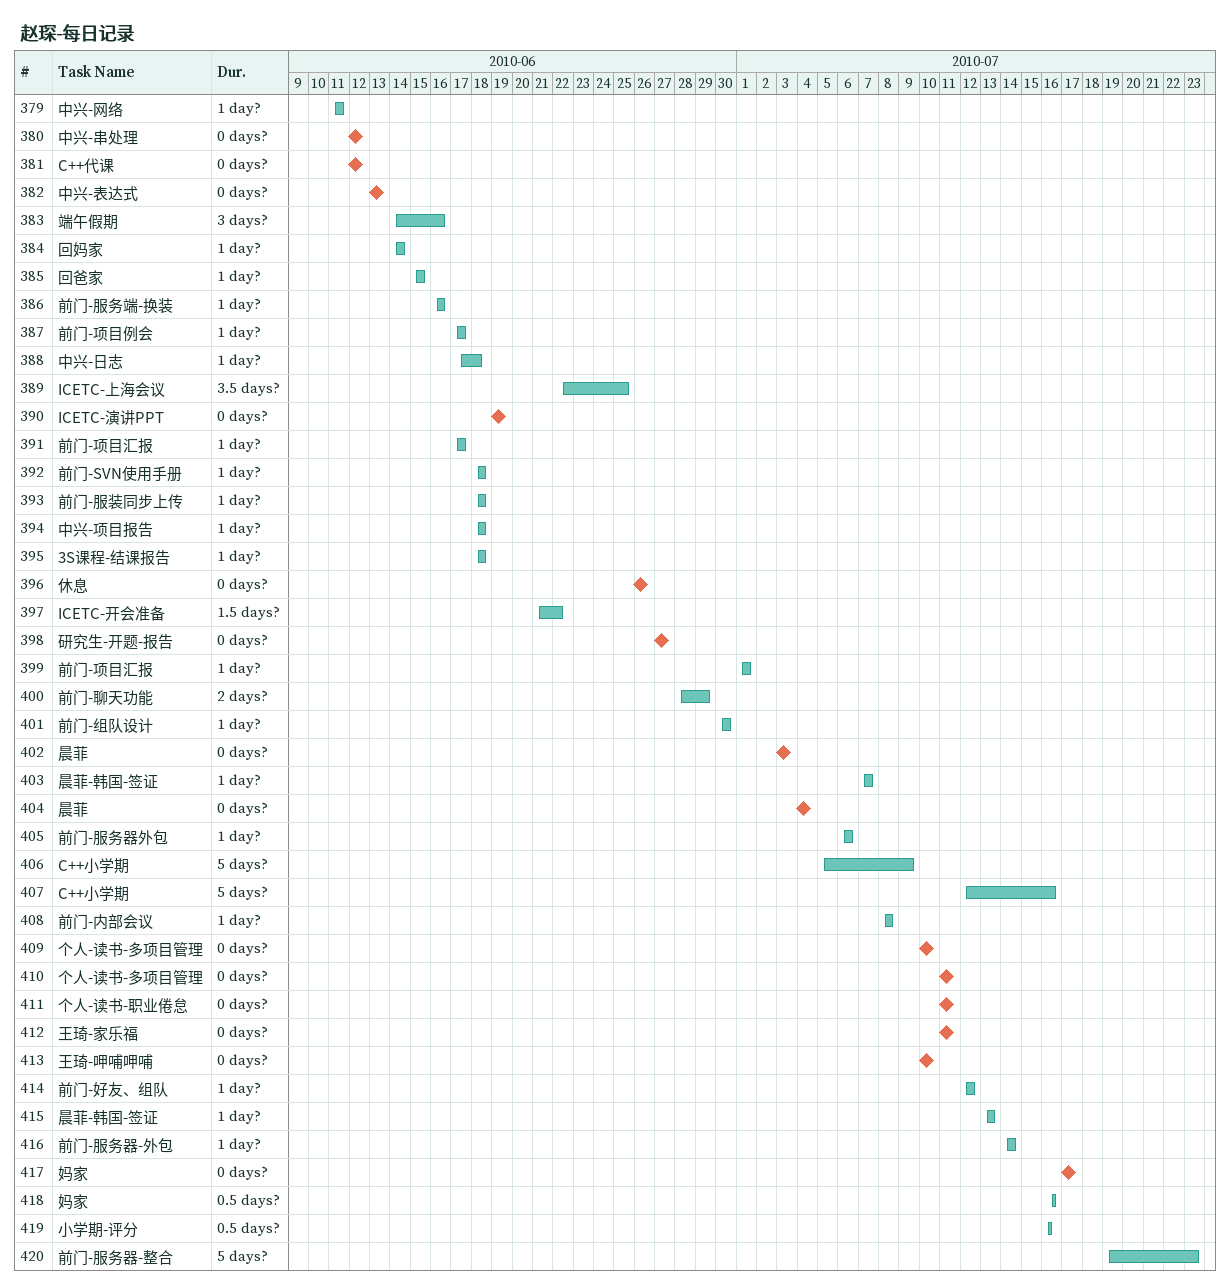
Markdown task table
赵琛-每日记录

| ID | Task | Duration | Start | Finish |
|---|---|---|---|---|
| 379 | 中兴-网络 | 1d? | 2010-06-11 | 2010-06-11 |
| 380 | 中兴-串处理 | 0d? | 2010-06-12 | 2010-06-12 |
| 381 | C++代课 | 0d? | 2010-06-12 | 2010-06-12 |
| 382 | 中兴-表达式 | 0d? | 2010-06-13 | 2010-06-13 |
| 383 | 端午假期 | 3d? | 2010-06-14 | 2010-06-16 |
| 384 | 回妈家 | 1d? | 2010-06-14 | 2010-06-14 |
| 385 | 回爸家 | 1d? | 2010-06-15 | 2010-06-15 |
| 386 | 前门-服务端-换装 | 1d? | 2010-06-16 | 2010-06-16 |
| 387 | 前门-项目例会 | 1d? | 2010-06-17 | 2010-06-17 |
| 388 | 中兴-日志 | 1d? | 2010-06-17 | 2010-06-18 |
| 389 | ICETC-上海会议 | 3.5d? | 2010-06-22 | 2010-06-25 |
| 390 | ICETC-演讲PPT | 0d? | 2010-06-19 | 2010-06-19 |
| 391 | 前门-项目汇报 | 1d? | 2010-06-17 | 2010-06-17 |
| 392 | 前门-SVN使用手册 | 1d? | 2010-06-18 | 2010-06-18 |
| 393 | 前门-服装同步上传 | 1d? | 2010-06-18 | 2010-06-18 |
| 394 | 中兴-项目报告 | 1d? | 2010-06-18 | 2010-06-18 |
| 395 | 3S课程-结课报告 | 1d? | 2010-06-18 | 2010-06-18 |
| 396 | 休息 | 0d? | 2010-06-26 | 2010-06-26 |
| 397 | ICETC-开会准备 | 1.5d? | 2010-06-21 | 2010-06-22 |
| 398 | 研究生-开题-报告 | 0d? | 2010-06-27 | 2010-06-27 |
| 399 | 前门-项目汇报 | 1d? | 2010-07-01 | 2010-07-01 |
| 400 | 前门-聊天功能 | 2d? | 2010-06-28 | 2010-06-29 |
| 401 | 前门-组队设计 | 1d? | 2010-06-30 | 2010-06-30 |
| 402 | 晨菲 | 0d? | 2010-07-03 | 2010-07-03 |
| 403 | 晨菲-韩国-签证 | 1d? | 2010-07-07 | 2010-07-07 |
| 404 | 晨菲 | 0d? | 2010-07-04 | 2010-07-04 |
| 405 | 前门-服务器外包 | 1d? | 2010-07-06 | 2010-07-06 |
| 406 | C++小学期 | 5d? | 2010-07-05 | 2010-07-09 |
| 407 | C++小学期 | 5d? | 2010-07-12 | 2010-07-16 |
| 408 | 前门-内部会议 | 1d? | 2010-07-08 | 2010-07-08 |
| 409 | 个人-读书-多项目管理 | 0d? | 2010-07-10 | 2010-07-10 |
| 410 | 个人-读书-多项目管理 | 0d? | 2010-07-11 | 2010-07-11 |
| 411 | 个人-读书-职业倦怠 | 0d? | 2010-07-11 | 2010-07-11 |
| 412 | 王琦-家乐福 | 0d? | 2010-07-11 | 2010-07-11 |
| 413 | 王琦-呷哺呷哺 | 0d? | 2010-07-10 | 2010-07-10 |
| 414 | 前门-好友、组队 | 1d? | 2010-07-12 | 2010-07-12 |
| 415 | 晨菲-韩国-签证 | 1d? | 2010-07-13 | 2010-07-13 |
| 416 | 前门-服务器-外包 | 1d? | 2010-07-14 | 2010-07-14 |
| 417 | 妈家 | 0d? | 2010-07-17 | 2010-07-17 |
| 418 | 妈家 | 0.5d? | 2010-07-16 | 2010-07-16 |
| 419 | 小学期-评分 | 0.5d? | 2010-07-16 | 2010-07-16 |
| 420 | 前门-服务器-整合 | 5d? | 2010-07-19 | 2010-07-23 |
